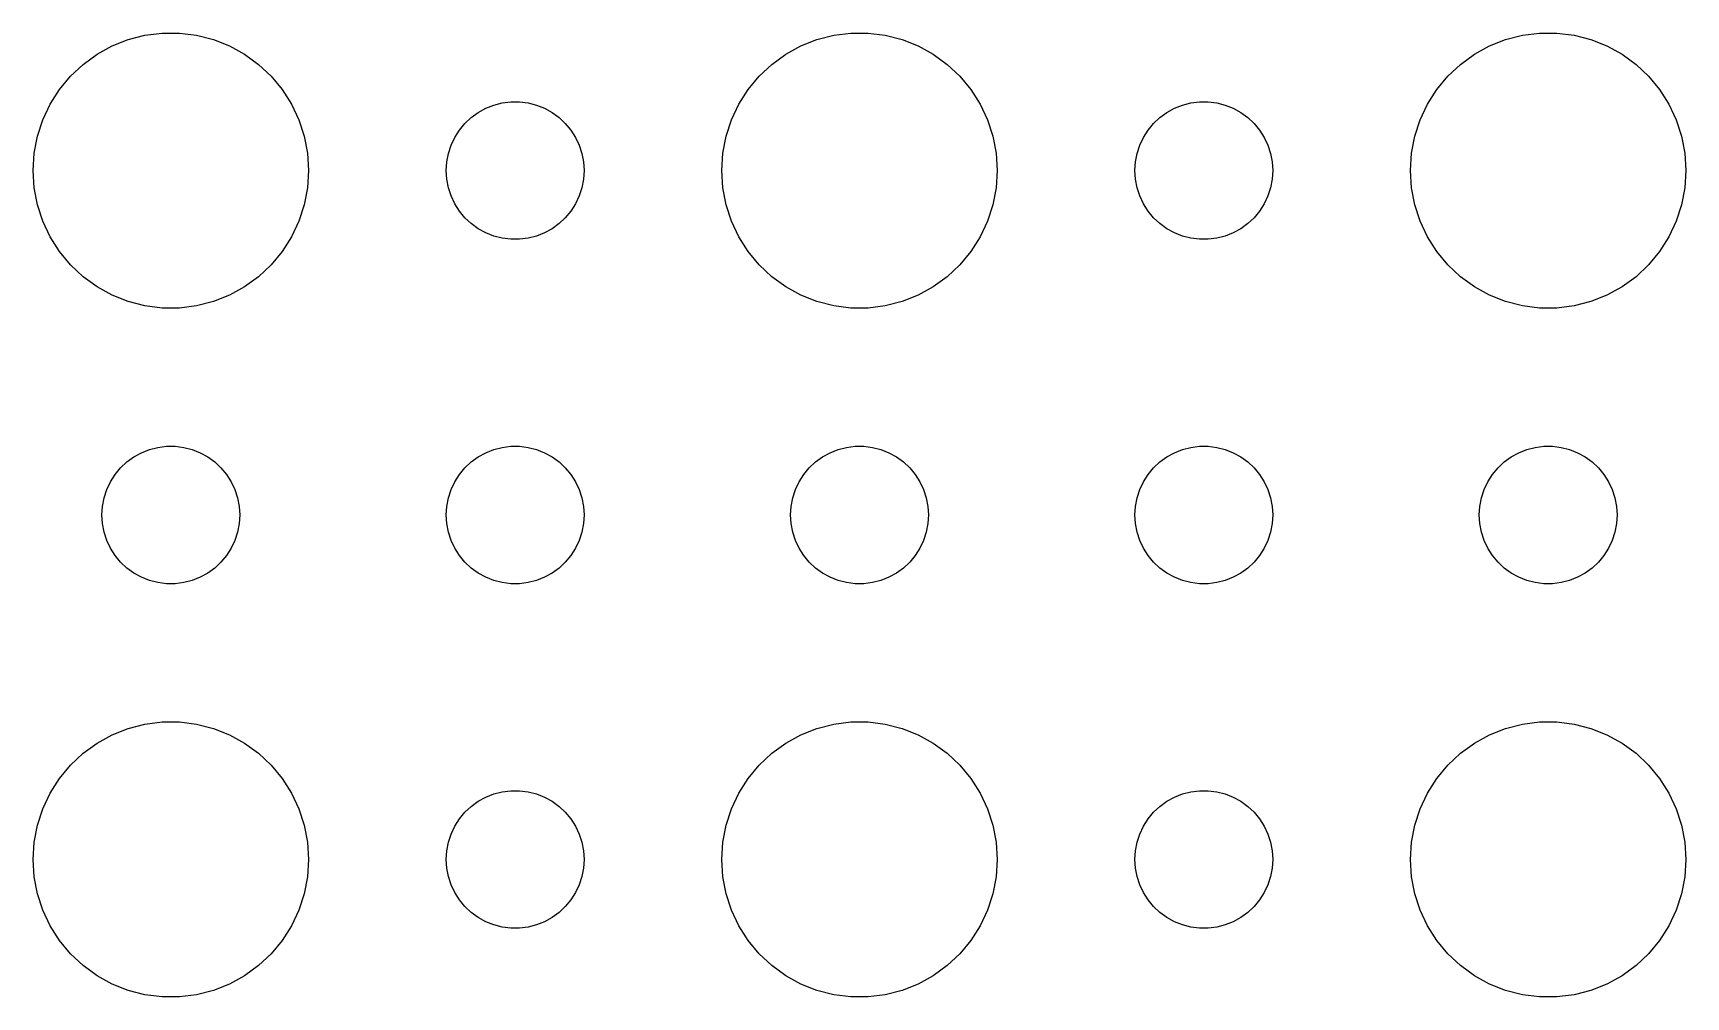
# Model space of a CAD drawing. Header units: metres. Extents: x -150 to 150, y -149 to 149.
# Drawn here: x -115.5 to -79.5, y 109.51 to 130.49 of the extents above; entities that cross this region are included whole.
import ezdxf

# ---------------------------------------------------------------- set-up
doc = ezdxf.new("R2010")
doc.units = ezdxf.units.M

msp = doc.modelspace()

# ---------------------------------------------------------------- linework, layer by layer
for p, q in [((-113.777, 130.214), (-113.427, 130.353)), ((-113.427, 130.353), (-113.062, 130.447)), ((-113.062, 130.447), (-112.688, 130.494)), ((-112.688, 130.494), (-112.312, 130.494)), ((-112.312, 130.494), (-111.938, 130.447)), ((-111.938, 130.447), (-111.573, 130.353)), ((-111.573, 130.353), (-111.223, 130.214)), ((-98.7773, 130.214), (-98.427, 130.353)), ((-98.427, 130.353), (-98.0621, 130.447)), ((-98.0621, 130.447), (-97.6884, 130.494)), ((-97.6884, 130.494), (-97.3116, 130.494)), ((-97.3116, 130.494), (-96.9379, 130.447)), ((-96.9379, 130.447), (-96.573, 130.353)), ((-96.573, 130.353), (-96.2227, 130.214)), ((-83.7773, 130.214), (-83.427, 130.353)), ((-83.427, 130.353), (-83.0621, 130.447)), ((-83.0621, 130.447), (-82.6884, 130.494)), ((-82.6884, 130.494), (-82.3116, 130.494)), ((-82.3116, 130.494), (-81.9379, 130.447)), ((-81.9379, 130.447), (-81.573, 130.353)), ((-81.573, 130.353), (-81.2227, 130.214)), ((-114.412, 129.812), (-114.107, 130.033)), ((-114.107, 130.033), (-113.777, 130.214)), ((-111.223, 130.214), (-110.893, 130.033)), ((-110.893, 130.033), (-110.588, 129.812)), ((-99.4123, 129.812), (-99.1075, 130.033)), ((-99.1075, 130.033), (-98.7773, 130.214)), ((-96.2227, 130.214), (-95.8925, 130.033)), ((-95.8925, 130.033), (-95.5877, 129.812)), ((-84.4123, 129.812), (-84.1075, 130.033)), ((-84.1075, 130.033), (-83.7773, 130.214)), ((-81.2227, 130.214), (-80.8925, 130.033)), ((-80.8925, 130.033), (-80.5877, 129.812)), ((-114.687, 129.554), (-114.412, 129.812)), ((-110.588, 129.812), (-110.313, 129.554)), ((-99.6869, 129.554), (-99.4123, 129.812)), ((-95.5877, 129.812), (-95.3131, 129.554)), ((-84.6869, 129.554), (-84.4123, 129.812)), ((-80.5877, 129.812), (-80.3131, 129.554)), ((-115.129, 128.945), (-114.927, 129.263)), ((-114.927, 129.263), (-114.687, 129.554)), ((-110.313, 129.554), (-110.073, 129.263)), ((-110.073, 129.263), (-109.871, 128.945)), ((-100.129, 128.945), (-99.927, 129.263)), ((-99.927, 129.263), (-99.6869, 129.554)), ((-95.3131, 129.554), (-95.073, 129.263)), ((-95.073, 129.263), (-94.8711, 128.945)), ((-85.1289, 128.945), (-84.927, 129.263)), ((-84.927, 129.263), (-84.6869, 129.554)), ((-80.3131, 129.554), (-80.073, 129.263)), ((-80.073, 129.263), (-79.8711, 128.945)), ((-115.289, 128.604), (-115.129, 128.945)), ((-109.871, 128.945), (-109.711, 128.604)), ((-105.639, 128.857), (-105.464, 128.927)), ((-105.464, 128.927), (-105.281, 128.973)), ((-105.281, 128.973), (-105.094, 128.997)), ((-105.094, 128.997), (-104.906, 128.997)), ((-104.906, 128.997), (-104.719, 128.973)), ((-104.719, 128.973), (-104.536, 128.927)), ((-104.536, 128.927), (-104.361, 128.857)), ((-100.289, 128.604), (-100.129, 128.945)), ((-94.8711, 128.945), (-94.7107, 128.604)), ((-90.6387, 128.857), (-90.4635, 128.927)), ((-90.4635, 128.927), (-90.2811, 128.973)), ((-90.2811, 128.973), (-90.0942, 128.997)), ((-90.0942, 128.997), (-89.9058, 128.997)), ((-89.9058, 128.997), (-89.7189, 128.973)), ((-89.7189, 128.973), (-89.5365, 128.927)), ((-89.5365, 128.927), (-89.3613, 128.857)), ((-85.2893, 128.604), (-85.1289, 128.945)), ((-79.8711, 128.945), (-79.7107, 128.604)), ((-115.406, 128.246), (-115.289, 128.604)), ((-109.711, 128.604), (-109.594, 128.246)), ((-106.214, 128.382), (-106.093, 128.527)), ((-106.093, 128.527), (-105.956, 128.656)), ((-105.956, 128.656), (-105.804, 128.766)), ((-105.804, 128.766), (-105.639, 128.857)), ((-104.361, 128.857), (-104.196, 128.766)), ((-104.196, 128.766), (-104.044, 128.656)), ((-104.044, 128.656), (-103.907, 128.527)), ((-103.907, 128.527), (-103.786, 128.382)), ((-100.406, 128.246), (-100.289, 128.604)), ((-94.7107, 128.604), (-94.5943, 128.246)), ((-91.2135, 128.382), (-91.0934, 128.527)), ((-91.0934, 128.527), (-90.9561, 128.656)), ((-90.9561, 128.656), (-90.8037, 128.766)), ((-90.8037, 128.766), (-90.6387, 128.857)), ((-89.3613, 128.857), (-89.1963, 128.766)), ((-89.1963, 128.766), (-89.0439, 128.656)), ((-89.0439, 128.656), (-88.9065, 128.527)), ((-88.9065, 128.527), (-88.7865, 128.382)), ((-85.4057, 128.246), (-85.2893, 128.604)), ((-79.7107, 128.604), (-79.5943, 128.246)), ((-115.476, 127.876), (-115.406, 128.246)), ((-109.594, 128.246), (-109.524, 127.876)), ((-106.395, 128.052), (-106.314, 128.223)), ((-106.314, 128.223), (-106.214, 128.382)), ((-103.786, 128.382), (-103.686, 128.223)), ((-103.686, 128.223), (-103.605, 128.052)), ((-100.476, 127.876), (-100.406, 128.246)), ((-94.5943, 128.246), (-94.5237, 127.876)), ((-91.3947, 128.052), (-91.3145, 128.223)), ((-91.3145, 128.223), (-91.2135, 128.382)), ((-88.7865, 128.382), (-88.6855, 128.223)), ((-88.6855, 128.223), (-88.6053, 128.052)), ((-85.4763, 127.876), (-85.4057, 128.246)), ((-79.5943, 128.246), (-79.5237, 127.876)), ((-115.5, 127.5), (-115.476, 127.876)), ((-109.524, 127.876), (-109.5, 127.5)), ((-106.488, 127.688), (-106.453, 127.873)), ((-106.453, 127.873), (-106.395, 128.052)), ((-103.605, 128.052), (-103.547, 127.873)), ((-103.547, 127.873), (-103.512, 127.688)), ((-100.5, 127.5), (-100.476, 127.876)), ((-94.5237, 127.876), (-94.5, 127.5)), ((-91.4882, 127.688), (-91.4529, 127.873)), ((-91.4529, 127.873), (-91.3947, 128.052)), ((-88.6053, 128.052), (-88.5471, 127.873)), ((-88.5471, 127.873), (-88.5118, 127.688)), ((-85.5, 127.5), (-85.4763, 127.876)), ((-79.5237, 127.876), (-79.5, 127.5)), ((-115.476, 127.124), (-115.5, 127.5)), ((-109.5, 127.5), (-109.524, 127.124)), ((-106.5, 127.5), (-106.488, 127.688)), ((-106.488, 127.312), (-106.5, 127.5)), ((-103.512, 127.688), (-103.5, 127.5)), ((-103.5, 127.5), (-103.512, 127.312)), ((-100.476, 127.124), (-100.5, 127.5)), ((-94.5, 127.5), (-94.5237, 127.124)), ((-91.5, 127.5), (-91.4882, 127.688)), ((-91.4882, 127.312), (-91.5, 127.5)), ((-88.5118, 127.688), (-88.5, 127.5)), ((-88.5, 127.5), (-88.5118, 127.312)), ((-85.4763, 127.124), (-85.5, 127.5)), ((-79.5, 127.5), (-79.5237, 127.124)), ((-115.406, 126.754), (-115.476, 127.124)), ((-109.524, 127.124), (-109.594, 126.754)), ((-106.453, 127.127), (-106.488, 127.312)), ((-106.395, 126.948), (-106.453, 127.127)), ((-103.547, 127.127), (-103.605, 126.948)), ((-103.512, 127.312), (-103.547, 127.127)), ((-100.406, 126.754), (-100.476, 127.124)), ((-94.5237, 127.124), (-94.5943, 126.754)), ((-91.4529, 127.127), (-91.4882, 127.312)), ((-91.3947, 126.948), (-91.4529, 127.127)), ((-88.5471, 127.127), (-88.6053, 126.948)), ((-88.5118, 127.312), (-88.5471, 127.127)), ((-85.4057, 126.754), (-85.4763, 127.124)), ((-79.5237, 127.124), (-79.5943, 126.754)), ((-115.289, 126.396), (-115.406, 126.754)), ((-109.594, 126.754), (-109.711, 126.396)), ((-106.314, 126.777), (-106.395, 126.948)), ((-106.214, 126.618), (-106.314, 126.777)), ((-103.686, 126.777), (-103.786, 126.618)), ((-103.605, 126.948), (-103.686, 126.777)), ((-100.289, 126.396), (-100.406, 126.754)), ((-94.5943, 126.754), (-94.7107, 126.396)), ((-91.3145, 126.777), (-91.3947, 126.948)), ((-91.2135, 126.618), (-91.3145, 126.777)), ((-88.6855, 126.777), (-88.7865, 126.618)), ((-88.6053, 126.948), (-88.6855, 126.777)), ((-85.2893, 126.396), (-85.4057, 126.754)), ((-79.5943, 126.754), (-79.7107, 126.396)), ((-115.129, 126.055), (-115.289, 126.396)), ((-109.711, 126.396), (-109.871, 126.055)), ((-106.093, 126.473), (-106.214, 126.618)), ((-105.956, 126.344), (-106.093, 126.473)), ((-103.907, 126.473), (-104.044, 126.344)), ((-103.786, 126.618), (-103.907, 126.473)), ((-100.129, 126.055), (-100.289, 126.396)), ((-94.7107, 126.396), (-94.8711, 126.055)), ((-91.0934, 126.473), (-91.2135, 126.618)), ((-90.9561, 126.344), (-91.0934, 126.473)), ((-88.9065, 126.473), (-89.0439, 126.344)), ((-88.7865, 126.618), (-88.9065, 126.473)), ((-85.1289, 126.055), (-85.2893, 126.396)), ((-79.7107, 126.396), (-79.8711, 126.055)), ((-114.927, 125.737), (-115.129, 126.055)), ((-109.871, 126.055), (-110.073, 125.737)), ((-105.804, 126.234), (-105.956, 126.344)), ((-105.639, 126.143), (-105.804, 126.234)), ((-105.464, 126.073), (-105.639, 126.143)), ((-105.281, 126.027), (-105.464, 126.073)), ((-105.094, 126.003), (-105.281, 126.027)), ((-104.906, 126.003), (-105.094, 126.003)), ((-104.719, 126.027), (-104.906, 126.003)), ((-104.536, 126.073), (-104.719, 126.027)), ((-104.361, 126.143), (-104.536, 126.073)), ((-104.196, 126.234), (-104.361, 126.143)), ((-104.044, 126.344), (-104.196, 126.234)), ((-99.927, 125.737), (-100.129, 126.055)), ((-94.8711, 126.055), (-95.073, 125.737)), ((-90.8037, 126.234), (-90.9561, 126.344)), ((-90.6387, 126.143), (-90.8037, 126.234)), ((-90.4635, 126.073), (-90.6387, 126.143)), ((-90.2811, 126.027), (-90.4635, 126.073)), ((-90.0942, 126.003), (-90.2811, 126.027)), ((-89.9058, 126.003), (-90.0942, 126.003)), ((-89.7189, 126.027), (-89.9058, 126.003)), ((-89.5365, 126.073), (-89.7189, 126.027)), ((-89.3613, 126.143), (-89.5365, 126.073)), ((-89.1963, 126.234), (-89.3613, 126.143)), ((-89.0439, 126.344), (-89.1963, 126.234)), ((-84.927, 125.737), (-85.1289, 126.055)), ((-79.8711, 126.055), (-80.073, 125.737)), ((-114.687, 125.446), (-114.927, 125.737)), ((-110.073, 125.737), (-110.313, 125.446)), ((-99.6869, 125.446), (-99.927, 125.737)), ((-95.073, 125.737), (-95.3131, 125.446)), ((-84.6869, 125.446), (-84.927, 125.737)), ((-80.073, 125.737), (-80.3131, 125.446)), ((-114.412, 125.188), (-114.687, 125.446)), ((-110.313, 125.446), (-110.588, 125.188)), ((-99.4123, 125.188), (-99.6869, 125.446)), ((-95.3131, 125.446), (-95.5877, 125.188)), ((-84.4123, 125.188), (-84.6869, 125.446)), ((-80.3131, 125.446), (-80.5877, 125.188)), ((-114.107, 124.967), (-114.412, 125.188)), ((-113.777, 124.786), (-114.107, 124.967)), ((-110.893, 124.967), (-111.223, 124.786)), ((-110.588, 125.188), (-110.893, 124.967)), ((-99.1075, 124.967), (-99.4123, 125.188)), ((-98.7773, 124.786), (-99.1075, 124.967)), ((-95.8925, 124.967), (-96.2227, 124.786)), ((-95.5877, 125.188), (-95.8925, 124.967)), ((-84.1075, 124.967), (-84.4123, 125.188)), ((-83.7773, 124.786), (-84.1075, 124.967)), ((-80.8925, 124.967), (-81.2227, 124.786)), ((-80.5877, 125.188), (-80.8925, 124.967)), ((-113.427, 124.647), (-113.777, 124.786)), ((-113.062, 124.553), (-113.427, 124.647)), ((-111.573, 124.647), (-111.938, 124.553)), ((-111.223, 124.786), (-111.573, 124.647)), ((-98.427, 124.647), (-98.7773, 124.786)), ((-98.0621, 124.553), (-98.427, 124.647)), ((-96.573, 124.647), (-96.9379, 124.553)), ((-96.2227, 124.786), (-96.573, 124.647)), ((-83.427, 124.647), (-83.7773, 124.786)), ((-83.0621, 124.553), (-83.427, 124.647)), ((-81.573, 124.647), (-81.9379, 124.553)), ((-81.2227, 124.786), (-81.573, 124.647)), ((-112.688, 124.506), (-113.062, 124.553)), ((-112.312, 124.506), (-112.688, 124.506)), ((-111.938, 124.553), (-112.312, 124.506)), ((-97.6884, 124.506), (-98.0621, 124.553)), ((-97.3116, 124.506), (-97.6884, 124.506)), ((-96.9379, 124.553), (-97.3116, 124.506)), ((-82.6884, 124.506), (-83.0621, 124.553)), ((-82.3116, 124.506), (-82.6884, 124.506)), ((-81.9379, 124.553), (-82.3116, 124.506)), ((-113.304, 121.266), (-113.139, 121.357)), ((-113.139, 121.357), (-112.964, 121.427)), ((-112.964, 121.427), (-112.781, 121.473)), ((-112.781, 121.473), (-112.594, 121.497)), ((-112.594, 121.497), (-112.406, 121.497)), ((-112.406, 121.497), (-112.219, 121.473)), ((-112.219, 121.473), (-112.036, 121.427)), ((-112.036, 121.427), (-111.861, 121.357)), ((-111.861, 121.357), (-111.696, 121.266)), ((-105.804, 121.266), (-105.639, 121.357)), ((-105.639, 121.357), (-105.464, 121.427)), ((-105.464, 121.427), (-105.281, 121.473)), ((-105.281, 121.473), (-105.094, 121.497)), ((-105.094, 121.497), (-104.906, 121.497)), ((-104.906, 121.497), (-104.719, 121.473)), ((-104.719, 121.473), (-104.536, 121.427)), ((-104.536, 121.427), (-104.361, 121.357)), ((-104.361, 121.357), (-104.196, 121.266)), ((-98.3037, 121.266), (-98.1387, 121.357)), ((-98.1387, 121.357), (-97.9635, 121.427)), ((-97.9635, 121.427), (-97.7811, 121.473)), ((-97.7811, 121.473), (-97.5942, 121.497)), ((-97.5942, 121.497), (-97.4058, 121.497)), ((-97.4058, 121.497), (-97.2189, 121.473)), ((-97.2189, 121.473), (-97.0365, 121.427)), ((-97.0365, 121.427), (-96.8613, 121.357)), ((-96.8613, 121.357), (-96.6963, 121.266)), ((-90.8037, 121.266), (-90.6387, 121.357)), ((-90.6387, 121.357), (-90.4635, 121.427)), ((-90.4635, 121.427), (-90.2811, 121.473)), ((-90.2811, 121.473), (-90.0942, 121.497)), ((-90.0942, 121.497), (-89.9058, 121.497)), ((-89.9058, 121.497), (-89.7189, 121.473)), ((-89.7189, 121.473), (-89.5365, 121.427)), ((-89.5365, 121.427), (-89.3613, 121.357)), ((-89.3613, 121.357), (-89.1963, 121.266)), ((-83.3037, 121.266), (-83.1387, 121.357)), ((-83.1387, 121.357), (-82.9635, 121.427)), ((-82.9635, 121.427), (-82.7811, 121.473)), ((-82.7811, 121.473), (-82.5942, 121.497)), ((-82.5942, 121.497), (-82.4058, 121.497)), ((-82.4058, 121.497), (-82.2189, 121.473)), ((-82.2189, 121.473), (-82.0365, 121.427)), ((-82.0365, 121.427), (-81.8613, 121.357)), ((-81.8613, 121.357), (-81.6963, 121.266)), ((-113.714, 120.882), (-113.593, 121.027)), ((-113.593, 121.027), (-113.456, 121.156)), ((-113.456, 121.156), (-113.304, 121.266)), ((-111.696, 121.266), (-111.544, 121.156)), ((-111.544, 121.156), (-111.407, 121.027)), ((-111.407, 121.027), (-111.286, 120.882)), ((-106.214, 120.882), (-106.093, 121.027)), ((-106.093, 121.027), (-105.956, 121.156)), ((-105.956, 121.156), (-105.804, 121.266)), ((-104.196, 121.266), (-104.044, 121.156)), ((-104.044, 121.156), (-103.907, 121.027)), ((-103.907, 121.027), (-103.786, 120.882)), ((-98.7135, 120.882), (-98.5934, 121.027)), ((-98.5934, 121.027), (-98.4561, 121.156)), ((-98.4561, 121.156), (-98.3037, 121.266)), ((-96.6963, 121.266), (-96.5439, 121.156)), ((-96.5439, 121.156), (-96.4065, 121.027)), ((-96.4065, 121.027), (-96.2865, 120.882)), ((-91.2135, 120.882), (-91.0934, 121.027)), ((-91.0934, 121.027), (-90.9561, 121.156)), ((-90.9561, 121.156), (-90.8037, 121.266)), ((-89.1963, 121.266), (-89.0439, 121.156)), ((-89.0439, 121.156), (-88.9065, 121.027)), ((-88.9065, 121.027), (-88.7865, 120.882)), ((-83.7135, 120.882), (-83.5934, 121.027)), ((-83.5934, 121.027), (-83.4561, 121.156)), ((-83.4561, 121.156), (-83.3037, 121.266)), ((-81.6963, 121.266), (-81.5439, 121.156)), ((-81.5439, 121.156), (-81.4065, 121.027)), ((-81.4065, 121.027), (-81.2865, 120.882)), ((-113.895, 120.552), (-113.814, 120.723)), ((-113.814, 120.723), (-113.714, 120.882)), ((-111.286, 120.882), (-111.186, 120.723)), ((-111.186, 120.723), (-111.105, 120.552)), ((-106.395, 120.552), (-106.314, 120.723)), ((-106.314, 120.723), (-106.214, 120.882)), ((-103.786, 120.882), (-103.686, 120.723)), ((-103.686, 120.723), (-103.605, 120.552)), ((-98.8947, 120.552), (-98.8145, 120.723)), ((-98.8145, 120.723), (-98.7135, 120.882)), ((-96.2865, 120.882), (-96.1855, 120.723)), ((-96.1855, 120.723), (-96.1053, 120.552)), ((-91.3947, 120.552), (-91.3145, 120.723)), ((-91.3145, 120.723), (-91.2135, 120.882)), ((-88.7865, 120.882), (-88.6855, 120.723)), ((-88.6855, 120.723), (-88.6053, 120.552)), ((-83.8947, 120.552), (-83.8145, 120.723)), ((-83.8145, 120.723), (-83.7135, 120.882)), ((-81.2865, 120.882), (-81.1855, 120.723)), ((-81.1855, 120.723), (-81.1053, 120.552)), ((-113.988, 120.188), (-113.953, 120.373)), ((-113.953, 120.373), (-113.895, 120.552)), ((-111.105, 120.552), (-111.047, 120.373)), ((-111.047, 120.373), (-111.012, 120.188)), ((-106.488, 120.188), (-106.453, 120.373)), ((-106.453, 120.373), (-106.395, 120.552)), ((-103.605, 120.552), (-103.547, 120.373)), ((-103.547, 120.373), (-103.512, 120.188)), ((-98.9882, 120.188), (-98.9529, 120.373)), ((-98.9529, 120.373), (-98.8947, 120.552)), ((-96.1053, 120.552), (-96.0471, 120.373)), ((-96.0471, 120.373), (-96.0118, 120.188)), ((-91.4882, 120.188), (-91.4529, 120.373)), ((-91.4529, 120.373), (-91.3947, 120.552)), ((-88.6053, 120.552), (-88.5471, 120.373)), ((-88.5471, 120.373), (-88.5118, 120.188)), ((-83.9882, 120.188), (-83.9529, 120.373)), ((-83.9529, 120.373), (-83.8947, 120.552)), ((-81.1053, 120.552), (-81.0471, 120.373)), ((-81.0471, 120.373), (-81.0118, 120.188)), ((-114, 120), (-113.988, 120.188)), ((-113.988, 119.812), (-114, 120)), ((-111.012, 120.188), (-111, 120)), ((-111, 120), (-111.012, 119.812)), ((-106.5, 120), (-106.488, 120.188)), ((-106.488, 119.812), (-106.5, 120)), ((-103.512, 120.188), (-103.5, 120)), ((-103.5, 120), (-103.512, 119.812)), ((-99, 120), (-98.9882, 120.188)), ((-98.9882, 119.812), (-99, 120)), ((-96.0118, 120.188), (-96, 120)), ((-96, 120), (-96.0118, 119.812)), ((-91.5, 120), (-91.4882, 120.188)), ((-91.4882, 119.812), (-91.5, 120)), ((-88.5118, 120.188), (-88.5, 120)), ((-88.5, 120), (-88.5118, 119.812)), ((-84, 120), (-83.9882, 120.188)), ((-83.9882, 119.812), (-84, 120)), ((-81.0118, 120.188), (-81, 120)), ((-81, 120), (-81.0118, 119.812)), ((-113.953, 119.627), (-113.988, 119.812)), ((-113.895, 119.448), (-113.953, 119.627)), ((-111.047, 119.627), (-111.105, 119.448)), ((-111.012, 119.812), (-111.047, 119.627)), ((-106.453, 119.627), (-106.488, 119.812)), ((-106.395, 119.448), (-106.453, 119.627)), ((-103.547, 119.627), (-103.605, 119.448)), ((-103.512, 119.812), (-103.547, 119.627)), ((-98.9529, 119.627), (-98.9882, 119.812)), ((-98.8947, 119.448), (-98.9529, 119.627)), ((-96.0471, 119.627), (-96.1053, 119.448)), ((-96.0118, 119.812), (-96.0471, 119.627)), ((-91.4529, 119.627), (-91.4882, 119.812)), ((-91.3947, 119.448), (-91.4529, 119.627)), ((-88.5471, 119.627), (-88.6053, 119.448)), ((-88.5118, 119.812), (-88.5471, 119.627)), ((-83.9529, 119.627), (-83.9882, 119.812)), ((-83.8947, 119.448), (-83.9529, 119.627)), ((-81.0471, 119.627), (-81.1053, 119.448)), ((-81.0118, 119.812), (-81.0471, 119.627)), ((-113.814, 119.277), (-113.895, 119.448)), ((-113.714, 119.118), (-113.814, 119.277)), ((-111.186, 119.277), (-111.286, 119.118)), ((-111.105, 119.448), (-111.186, 119.277)), ((-106.314, 119.277), (-106.395, 119.448)), ((-106.214, 119.118), (-106.314, 119.277)), ((-103.686, 119.277), (-103.786, 119.118)), ((-103.605, 119.448), (-103.686, 119.277)), ((-98.8145, 119.277), (-98.8947, 119.448)), ((-98.7135, 119.118), (-98.8145, 119.277)), ((-96.1855, 119.277), (-96.2865, 119.118)), ((-96.1053, 119.448), (-96.1855, 119.277)), ((-91.3145, 119.277), (-91.3947, 119.448)), ((-91.2135, 119.118), (-91.3145, 119.277)), ((-88.6855, 119.277), (-88.7865, 119.118)), ((-88.6053, 119.448), (-88.6855, 119.277)), ((-83.8145, 119.277), (-83.8947, 119.448)), ((-83.7135, 119.118), (-83.8145, 119.277)), ((-81.1855, 119.277), (-81.2865, 119.118)), ((-81.1053, 119.448), (-81.1855, 119.277)), ((-113.593, 118.973), (-113.714, 119.118)), ((-113.456, 118.844), (-113.593, 118.973)), ((-113.304, 118.734), (-113.456, 118.844)), ((-111.544, 118.844), (-111.696, 118.734)), ((-111.407, 118.973), (-111.544, 118.844)), ((-111.286, 119.118), (-111.407, 118.973)), ((-106.093, 118.973), (-106.214, 119.118)), ((-105.956, 118.844), (-106.093, 118.973)), ((-105.804, 118.734), (-105.956, 118.844)), ((-104.044, 118.844), (-104.196, 118.734)), ((-103.907, 118.973), (-104.044, 118.844)), ((-103.786, 119.118), (-103.907, 118.973)), ((-98.5934, 118.973), (-98.7135, 119.118)), ((-98.4561, 118.844), (-98.5934, 118.973)), ((-98.3037, 118.734), (-98.4561, 118.844)), ((-96.5439, 118.844), (-96.6963, 118.734)), ((-96.4065, 118.973), (-96.5439, 118.844)), ((-96.2865, 119.118), (-96.4065, 118.973)), ((-91.0934, 118.973), (-91.2135, 119.118)), ((-90.9561, 118.844), (-91.0934, 118.973)), ((-90.8037, 118.734), (-90.9561, 118.844)), ((-89.0439, 118.844), (-89.1963, 118.734)), ((-88.9065, 118.973), (-89.0439, 118.844)), ((-88.7865, 119.118), (-88.9065, 118.973)), ((-83.5934, 118.973), (-83.7135, 119.118)), ((-83.4561, 118.844), (-83.5934, 118.973)), ((-83.3037, 118.734), (-83.4561, 118.844)), ((-81.5439, 118.844), (-81.6963, 118.734)), ((-81.4065, 118.973), (-81.5439, 118.844)), ((-81.2865, 119.118), (-81.4065, 118.973)), ((-113.139, 118.643), (-113.304, 118.734)), ((-112.964, 118.573), (-113.139, 118.643)), ((-112.781, 118.527), (-112.964, 118.573)), ((-112.594, 118.503), (-112.781, 118.527)), ((-112.406, 118.503), (-112.594, 118.503)), ((-112.219, 118.527), (-112.406, 118.503)), ((-112.036, 118.573), (-112.219, 118.527)), ((-111.861, 118.643), (-112.036, 118.573)), ((-111.696, 118.734), (-111.861, 118.643)), ((-105.639, 118.643), (-105.804, 118.734)), ((-105.464, 118.573), (-105.639, 118.643)), ((-105.281, 118.527), (-105.464, 118.573)), ((-105.094, 118.503), (-105.281, 118.527)), ((-104.906, 118.503), (-105.094, 118.503)), ((-104.719, 118.527), (-104.906, 118.503)), ((-104.536, 118.573), (-104.719, 118.527)), ((-104.361, 118.643), (-104.536, 118.573)), ((-104.196, 118.734), (-104.361, 118.643)), ((-98.1387, 118.643), (-98.3037, 118.734)), ((-97.9635, 118.573), (-98.1387, 118.643)), ((-97.7811, 118.527), (-97.9635, 118.573)), ((-97.5942, 118.503), (-97.7811, 118.527)), ((-97.4058, 118.503), (-97.5942, 118.503)), ((-97.2189, 118.527), (-97.4058, 118.503)), ((-97.0365, 118.573), (-97.2189, 118.527)), ((-96.8613, 118.643), (-97.0365, 118.573)), ((-96.6963, 118.734), (-96.8613, 118.643)), ((-90.6387, 118.643), (-90.8037, 118.734)), ((-90.4635, 118.573), (-90.6387, 118.643)), ((-90.2811, 118.527), (-90.4635, 118.573)), ((-90.0942, 118.503), (-90.2811, 118.527)), ((-89.9058, 118.503), (-90.0942, 118.503)), ((-89.7189, 118.527), (-89.9058, 118.503)), ((-89.5365, 118.573), (-89.7189, 118.527)), ((-89.3613, 118.643), (-89.5365, 118.573)), ((-89.1963, 118.734), (-89.3613, 118.643)), ((-83.1387, 118.643), (-83.3037, 118.734)), ((-82.9635, 118.573), (-83.1387, 118.643)), ((-82.7811, 118.527), (-82.9635, 118.573)), ((-82.5942, 118.503), (-82.7811, 118.527)), ((-82.4058, 118.503), (-82.5942, 118.503)), ((-82.2189, 118.527), (-82.4058, 118.503)), ((-82.0365, 118.573), (-82.2189, 118.527)), ((-81.8613, 118.643), (-82.0365, 118.573)), ((-81.6963, 118.734), (-81.8613, 118.643)), ((-114.107, 115.033), (-113.777, 115.214)), ((-113.777, 115.214), (-113.427, 115.353)), ((-113.427, 115.353), (-113.062, 115.447)), ((-113.062, 115.447), (-112.688, 115.494)), ((-112.688, 115.494), (-112.312, 115.494)), ((-112.312, 115.494), (-111.938, 115.447)), ((-111.938, 115.447), (-111.573, 115.353)), ((-111.573, 115.353), (-111.223, 115.214)), ((-111.223, 115.214), (-110.893, 115.033)), ((-99.1075, 115.033), (-98.7773, 115.214)), ((-98.7773, 115.214), (-98.427, 115.353)), ((-98.427, 115.353), (-98.0621, 115.447)), ((-98.0621, 115.447), (-97.6884, 115.494)), ((-97.6884, 115.494), (-97.3116, 115.494)), ((-97.3116, 115.494), (-96.9379, 115.447)), ((-96.9379, 115.447), (-96.573, 115.353)), ((-96.573, 115.353), (-96.2227, 115.214)), ((-96.2227, 115.214), (-95.8925, 115.033)), ((-84.1075, 115.033), (-83.7773, 115.214)), ((-83.7773, 115.214), (-83.427, 115.353)), ((-83.427, 115.353), (-83.0621, 115.447)), ((-83.0621, 115.447), (-82.6884, 115.494)), ((-82.6884, 115.494), (-82.3116, 115.494)), ((-82.3116, 115.494), (-81.9379, 115.447)), ((-81.9379, 115.447), (-81.573, 115.353)), ((-81.573, 115.353), (-81.2227, 115.214)), ((-81.2227, 115.214), (-80.8925, 115.033)), ((-114.412, 114.812), (-114.107, 115.033)), ((-110.893, 115.033), (-110.588, 114.812)), ((-99.4123, 114.812), (-99.1075, 115.033)), ((-95.8925, 115.033), (-95.5877, 114.812)), ((-84.4123, 114.812), (-84.1075, 115.033)), ((-80.8925, 115.033), (-80.5877, 114.812)), ((-114.927, 114.263), (-114.687, 114.554)), ((-114.687, 114.554), (-114.412, 114.812)), ((-110.588, 114.812), (-110.313, 114.554)), ((-110.313, 114.554), (-110.073, 114.263)), ((-99.927, 114.263), (-99.6869, 114.554)), ((-99.6869, 114.554), (-99.4123, 114.812)), ((-95.5877, 114.812), (-95.3131, 114.554)), ((-95.3131, 114.554), (-95.073, 114.263)), ((-84.927, 114.263), (-84.6869, 114.554)), ((-84.6869, 114.554), (-84.4123, 114.812)), ((-80.5877, 114.812), (-80.3131, 114.554)), ((-80.3131, 114.554), (-80.073, 114.263)), ((-115.129, 113.945), (-114.927, 114.263)), ((-110.073, 114.263), (-109.871, 113.945)), ((-100.129, 113.945), (-99.927, 114.263)), ((-95.073, 114.263), (-94.8711, 113.945)), ((-85.1289, 113.945), (-84.927, 114.263)), ((-80.073, 114.263), (-79.8711, 113.945)), ((-115.289, 113.604), (-115.129, 113.945)), ((-109.871, 113.945), (-109.711, 113.604)), ((-105.956, 113.656), (-105.804, 113.766)), ((-105.804, 113.766), (-105.639, 113.857)), ((-105.639, 113.857), (-105.464, 113.927)), ((-105.464, 113.927), (-105.281, 113.973)), ((-105.281, 113.973), (-105.094, 113.997)), ((-105.094, 113.997), (-104.906, 113.997)), ((-104.906, 113.997), (-104.719, 113.973)), ((-104.719, 113.973), (-104.536, 113.927)), ((-104.536, 113.927), (-104.361, 113.857)), ((-104.361, 113.857), (-104.196, 113.766)), ((-104.196, 113.766), (-104.044, 113.656)), ((-100.289, 113.604), (-100.129, 113.945)), ((-94.8711, 113.945), (-94.7107, 113.604)), ((-90.9561, 113.656), (-90.8037, 113.766)), ((-90.8037, 113.766), (-90.6387, 113.857)), ((-90.6387, 113.857), (-90.4635, 113.927)), ((-90.4635, 113.927), (-90.2811, 113.973)), ((-90.2811, 113.973), (-90.0942, 113.997)), ((-90.0942, 113.997), (-89.9058, 113.997)), ((-89.9058, 113.997), (-89.7189, 113.973)), ((-89.7189, 113.973), (-89.5365, 113.927)), ((-89.5365, 113.927), (-89.3613, 113.857)), ((-89.3613, 113.857), (-89.1963, 113.766)), ((-89.1963, 113.766), (-89.0439, 113.656)), ((-85.2893, 113.604), (-85.1289, 113.945)), ((-79.8711, 113.945), (-79.7107, 113.604)), ((-115.406, 113.246), (-115.289, 113.604)), ((-109.711, 113.604), (-109.594, 113.246)), ((-106.214, 113.382), (-106.093, 113.527)), ((-106.093, 113.527), (-105.956, 113.656)), ((-104.044, 113.656), (-103.907, 113.527)), ((-103.907, 113.527), (-103.786, 113.382)), ((-100.406, 113.246), (-100.289, 113.604)), ((-94.7107, 113.604), (-94.5943, 113.246)), ((-91.2135, 113.382), (-91.0934, 113.527)), ((-91.0934, 113.527), (-90.9561, 113.656)), ((-89.0439, 113.656), (-88.9065, 113.527)), ((-88.9065, 113.527), (-88.7865, 113.382)), ((-85.4057, 113.246), (-85.2893, 113.604)), ((-79.7107, 113.604), (-79.5943, 113.246)), ((-115.476, 112.876), (-115.406, 113.246)), ((-109.594, 113.246), (-109.524, 112.876)), ((-106.453, 112.873), (-106.395, 113.052)), ((-106.395, 113.052), (-106.314, 113.223)), ((-106.314, 113.223), (-106.214, 113.382)), ((-103.786, 113.382), (-103.686, 113.223)), ((-103.686, 113.223), (-103.605, 113.052)), ((-103.605, 113.052), (-103.547, 112.873)), ((-100.476, 112.876), (-100.406, 113.246)), ((-94.5943, 113.246), (-94.5237, 112.876)), ((-91.4529, 112.873), (-91.3947, 113.052)), ((-91.3947, 113.052), (-91.3145, 113.223)), ((-91.3145, 113.223), (-91.2135, 113.382)), ((-88.7865, 113.382), (-88.6855, 113.223)), ((-88.6855, 113.223), (-88.6053, 113.052)), ((-88.6053, 113.052), (-88.5471, 112.873)), ((-85.4763, 112.876), (-85.4057, 113.246)), ((-79.5943, 113.246), (-79.5237, 112.876)), ((-115.5, 112.5), (-115.476, 112.876)), ((-109.524, 112.876), (-109.5, 112.5)), ((-106.5, 112.5), (-106.488, 112.688)), ((-106.488, 112.688), (-106.453, 112.873)), ((-103.547, 112.873), (-103.512, 112.688)), ((-103.512, 112.688), (-103.5, 112.5)), ((-100.5, 112.5), (-100.476, 112.876)), ((-94.5237, 112.876), (-94.5, 112.5)), ((-91.5, 112.5), (-91.4882, 112.688)), ((-91.4882, 112.688), (-91.4529, 112.873)), ((-88.5471, 112.873), (-88.5118, 112.688)), ((-88.5118, 112.688), (-88.5, 112.5)), ((-85.5, 112.5), (-85.4763, 112.876)), ((-79.5237, 112.876), (-79.5, 112.5)), ((-115.476, 112.124), (-115.5, 112.5)), ((-109.5, 112.5), (-109.524, 112.124)), ((-106.488, 112.312), (-106.5, 112.5)), ((-103.5, 112.5), (-103.512, 112.312)), ((-100.476, 112.124), (-100.5, 112.5)), ((-94.5, 112.5), (-94.5237, 112.124)), ((-91.4882, 112.312), (-91.5, 112.5)), ((-88.5, 112.5), (-88.5118, 112.312)), ((-85.4763, 112.124), (-85.5, 112.5)), ((-79.5, 112.5), (-79.5237, 112.124)), ((-115.406, 111.754), (-115.476, 112.124)), ((-109.524, 112.124), (-109.594, 111.754)), ((-106.453, 112.127), (-106.488, 112.312)), ((-106.395, 111.948), (-106.453, 112.127)), ((-103.547, 112.127), (-103.605, 111.948)), ((-103.512, 112.312), (-103.547, 112.127)), ((-100.406, 111.754), (-100.476, 112.124)), ((-94.5237, 112.124), (-94.5943, 111.754)), ((-91.4529, 112.127), (-91.4882, 112.312)), ((-91.3947, 111.948), (-91.4529, 112.127)), ((-88.5471, 112.127), (-88.6053, 111.948)), ((-88.5118, 112.312), (-88.5471, 112.127)), ((-85.4057, 111.754), (-85.4763, 112.124)), ((-79.5237, 112.124), (-79.5943, 111.754)), ((-115.289, 111.396), (-115.406, 111.754)), ((-109.594, 111.754), (-109.711, 111.396)), ((-106.314, 111.777), (-106.395, 111.948)), ((-106.214, 111.618), (-106.314, 111.777)), ((-106.093, 111.473), (-106.214, 111.618)), ((-103.786, 111.618), (-103.907, 111.473)), ((-103.686, 111.777), (-103.786, 111.618)), ((-103.605, 111.948), (-103.686, 111.777)), ((-100.289, 111.396), (-100.406, 111.754)), ((-94.5943, 111.754), (-94.7107, 111.396)), ((-91.3145, 111.777), (-91.3947, 111.948)), ((-91.2135, 111.618), (-91.3145, 111.777)), ((-91.0934, 111.473), (-91.2135, 111.618)), ((-88.7865, 111.618), (-88.9065, 111.473)), ((-88.6855, 111.777), (-88.7865, 111.618)), ((-88.6053, 111.948), (-88.6855, 111.777)), ((-85.2893, 111.396), (-85.4057, 111.754)), ((-79.5943, 111.754), (-79.7107, 111.396)), ((-115.129, 111.055), (-115.289, 111.396)), ((-109.711, 111.396), (-109.871, 111.055)), ((-105.956, 111.344), (-106.093, 111.473)), ((-105.804, 111.234), (-105.956, 111.344)), ((-104.044, 111.344), (-104.196, 111.234)), ((-103.907, 111.473), (-104.044, 111.344)), ((-100.129, 111.055), (-100.289, 111.396)), ((-94.7107, 111.396), (-94.8711, 111.055)), ((-90.9561, 111.344), (-91.0934, 111.473)), ((-90.8037, 111.234), (-90.9561, 111.344)), ((-89.0439, 111.344), (-89.1963, 111.234)), ((-88.9065, 111.473), (-89.0439, 111.344)), ((-85.1289, 111.055), (-85.2893, 111.396)), ((-79.7107, 111.396), (-79.8711, 111.055)), ((-114.927, 110.737), (-115.129, 111.055)), ((-109.871, 111.055), (-110.073, 110.737)), ((-105.639, 111.143), (-105.804, 111.234)), ((-105.464, 111.073), (-105.639, 111.143)), ((-105.281, 111.027), (-105.464, 111.073)), ((-105.094, 111.003), (-105.281, 111.027)), ((-104.906, 111.003), (-105.094, 111.003)), ((-104.719, 111.027), (-104.906, 111.003)), ((-104.536, 111.073), (-104.719, 111.027)), ((-104.361, 111.143), (-104.536, 111.073)), ((-104.196, 111.234), (-104.361, 111.143)), ((-99.927, 110.737), (-100.129, 111.055)), ((-94.8711, 111.055), (-95.073, 110.737)), ((-90.6387, 111.143), (-90.8037, 111.234)), ((-90.4635, 111.073), (-90.6387, 111.143)), ((-90.2811, 111.027), (-90.4635, 111.073)), ((-90.0942, 111.003), (-90.2811, 111.027)), ((-89.9058, 111.003), (-90.0942, 111.003)), ((-89.7189, 111.027), (-89.9058, 111.003)), ((-89.5365, 111.073), (-89.7189, 111.027)), ((-89.3613, 111.143), (-89.5365, 111.073)), ((-89.1963, 111.234), (-89.3613, 111.143)), ((-84.927, 110.737), (-85.1289, 111.055)), ((-79.8711, 111.055), (-80.073, 110.737)), ((-114.687, 110.446), (-114.927, 110.737)), ((-110.073, 110.737), (-110.313, 110.446)), ((-99.6869, 110.446), (-99.927, 110.737)), ((-95.073, 110.737), (-95.3131, 110.446)), ((-84.6869, 110.446), (-84.927, 110.737)), ((-80.073, 110.737), (-80.3131, 110.446)), ((-114.412, 110.188), (-114.687, 110.446)), ((-114.107, 109.967), (-114.412, 110.188)), ((-110.588, 110.188), (-110.893, 109.967)), ((-110.313, 110.446), (-110.588, 110.188)), ((-99.4123, 110.188), (-99.6869, 110.446)), ((-99.1075, 109.967), (-99.4123, 110.188)), ((-95.5877, 110.188), (-95.8925, 109.967)), ((-95.3131, 110.446), (-95.5877, 110.188)), ((-84.4123, 110.188), (-84.6869, 110.446)), ((-84.1075, 109.967), (-84.4123, 110.188)), ((-80.5877, 110.188), (-80.8925, 109.967)), ((-80.3131, 110.446), (-80.5877, 110.188)), ((-113.777, 109.786), (-114.107, 109.967)), ((-110.893, 109.967), (-111.223, 109.786)), ((-98.7773, 109.786), (-99.1075, 109.967)), ((-95.8925, 109.967), (-96.2227, 109.786)), ((-83.7773, 109.786), (-84.1075, 109.967)), ((-80.8925, 109.967), (-81.2227, 109.786)), ((-113.427, 109.647), (-113.777, 109.786)), ((-113.062, 109.553), (-113.427, 109.647)), ((-112.688, 109.506), (-113.062, 109.553)), ((-112.312, 109.506), (-112.688, 109.506)), ((-111.938, 109.553), (-112.312, 109.506)), ((-111.573, 109.647), (-111.938, 109.553)), ((-111.223, 109.786), (-111.573, 109.647)), ((-98.427, 109.647), (-98.7773, 109.786)), ((-98.0621, 109.553), (-98.427, 109.647)), ((-97.6884, 109.506), (-98.0621, 109.553)), ((-97.3116, 109.506), (-97.6884, 109.506)), ((-96.9379, 109.553), (-97.3116, 109.506)), ((-96.573, 109.647), (-96.9379, 109.553)), ((-96.2227, 109.786), (-96.573, 109.647)), ((-83.427, 109.647), (-83.7773, 109.786)), ((-83.0621, 109.553), (-83.427, 109.647)), ((-82.6884, 109.506), (-83.0621, 109.553)), ((-82.3116, 109.506), (-82.6884, 109.506)), ((-81.9379, 109.553), (-82.3116, 109.506)), ((-81.573, 109.647), (-81.9379, 109.553)), ((-81.2227, 109.786), (-81.573, 109.647))]:
    msp.add_line(p, q)

doc.saveas('drawing.dxf')
